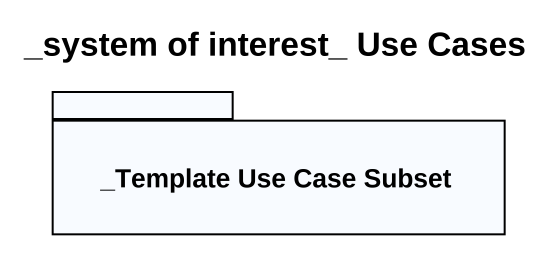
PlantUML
@startuml
title _system of interest_ Use Cases
package "_Template Use Case Subset" as Template_Use_Case_Subset {
}
@enduml
